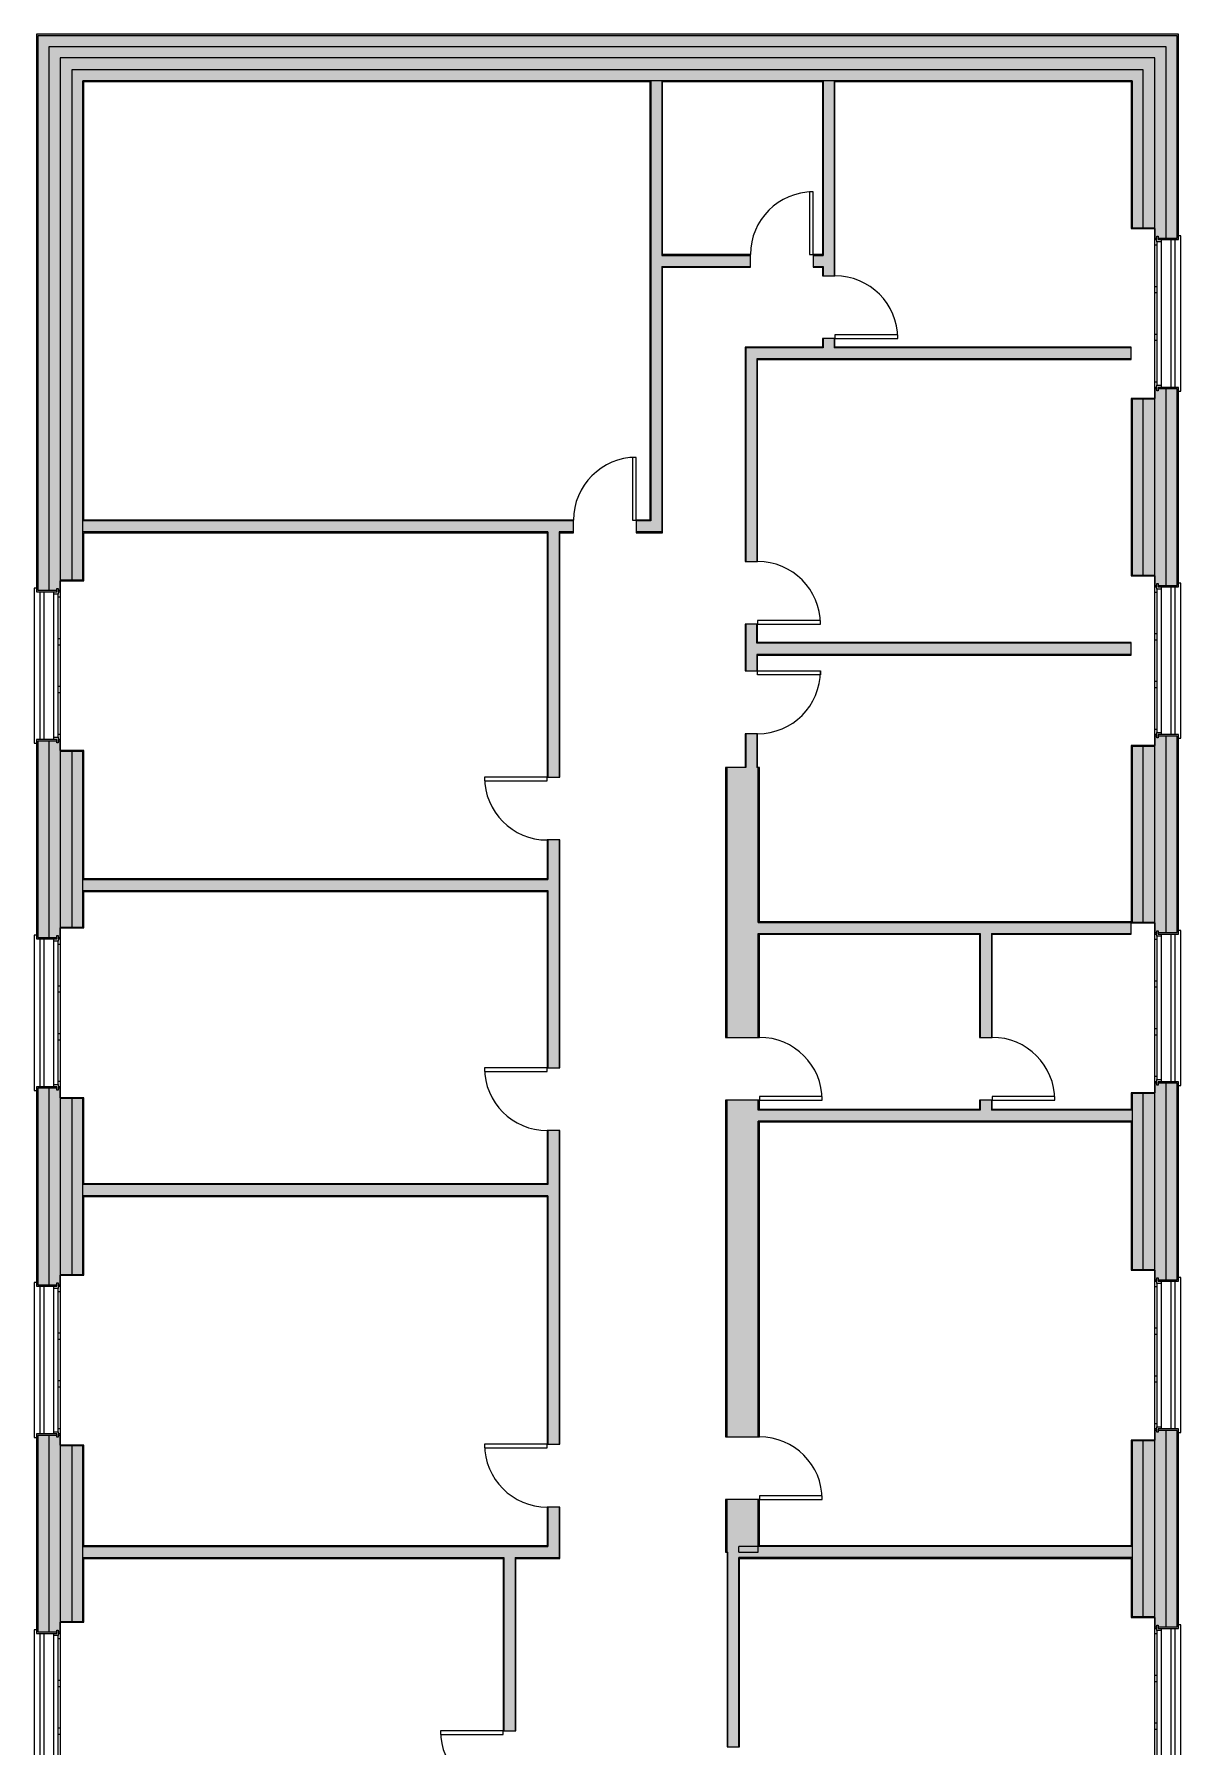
# Model space of a CAD drawing. Header units: millimetres. Extents: x -68567 to -21647, y -18936 to 26913.
# Drawn here: x -37514 to -21987, y 3731 to 26913 of the extents above; entities that cross this region are included whole.
import ezdxf

# ---------------------------------------------------------------- set-up
doc = ezdxf.new("R2010")
doc.units = ezdxf.units.MM
for name, color, linetype, lineweight in [('A-DOOR', 31, 'Continuous', 9), ('A-GLAZ', 151, 'Continuous', 9), ('A-GLAZ-SILL', 1, 'Continuous', 9), ('A-WALL', 113, 'Continuous', 9), ('A-WALL-PATT', 111, 'Continuous', 18), ('I-WALL', 2, 'Continuous', 9)]:
    doc.layers.add(name, color=color, linetype=linetype, lineweight=lineweight)

# ---------------------------------------------------------------- blocks, each defined once
blk = doc.blocks.new('M_Porta-Singola-Pannello - 85_230-742342-dtu_P3 - Piano Terzo')
at = {"layer": 'A-DOOR'}
for p, q in [((425, 935), (375, 935)), ((375, 935), (375, 85)), ((425, 85), (425, 935)), ((375, 85), (425, 85))]:
    blk.add_line(p, q, dxfattribs=at)
blk.add_arc((425, 85), 850, 90, 180, dxfattribs=at)
blk = doc.blocks.new('M_Porta-Singola-Pannello - 85_230-742368-dtu_P3 - Piano Terzo')
at = {"layer": 'A-DOOR'}
for p, q in [((375, -85), (425, -85)), ((375, -935), (375, -85)), ((425, -85), (425, -935)), ((425, -935), (375, -935))]:
    blk.add_line(p, q, dxfattribs=at)
blk.add_arc((425, -85), 850, 180, 270, dxfattribs=at)
blk = doc.blocks.new('dtu_ING_Window_Legno_3_1 ante - WD-SG_200x275cm-1366435-dtu_P3 - Piano Terzo')
at = {"layer": 'A-GLAZ'}
for p, q in [((-1045, -25), (-970, -25)), ((-1045, -45), (-1045, -25)), ((-1000, -45), (-1045, -45)), ((-1000, -85), (-1000, -45)), ((-970, -85), (-1000, -85)), ((-970, -25), (-970, -85)), ((970, -25), (-970, -25)), ((970, -85), (-970, -85)), ((-930, 0), (-363, 0)), ((-930, -25), (-930, 0)), ((-363, 0), (-363, -25)), ((-283, 0), (283, 0)), ((-283, -25), (-283, 0)), ((283, 0), (283, -25)), ((363, 0), (930, 0)), ((363, -25), (363, 0)), ((930, 0), (930, -25)), ((970, -25), (1045, -25)), ((970, -85), (970, -25)), ((1000, -85), (970, -85)), ((1045, -45), (1000, -45)), ((1000, -45), (1000, -85)), ((1045, -25), (1045, -45))]:
    blk.add_line(p, q, dxfattribs=at)
at = {"layer": 'A-GLAZ-SILL'}
for p, q in [((1150, 5), (-1150, 5)), ((1000, -215), (-1000, -215)), ((-1050, -320), (-1050, -350)), ((-1050, -350), (1050, -350)), ((-1000, -275), (1000, -275)), ((1050, -350), (1050, -320))]:
    blk.add_line(p, q, dxfattribs=at)
blk = doc.blocks.new('dtu_ING_Window_Legno_3_1 ante - WD-DG_200x275cm-V2-dtu_P3 - Piano Terzo')
at = {"layer": 'A-GLAZ'}
for p, q in [((-1045, -25), (-970, -25)), ((-1045, -45), (-1045, -25)), ((-1000, -45), (-1045, -45)), ((-1000, -85), (-1000, -45)), ((-970, -85), (-1000, -85)), ((-970, -25), (-970, -85)), ((970, -25), (-970, -25)), ((970, -85), (-970, -85)), ((-930, 0), (-363, 0)), ((-930, -25), (-930, 0)), ((-363, 0), (-363, -25)), ((-283, 0), (283, 0)), ((-283, -25), (-283, 0)), ((283, 0), (283, -25)), ((363, 0), (930, 0)), ((363, -25), (363, 0)), ((930, 0), (930, -25)), ((970, -25), (1045, -25)), ((970, -85), (970, -25)), ((1000, -85), (970, -85)), ((1045, -45), (1000, -45)), ((1000, -45), (1000, -85)), ((1045, -25), (1045, -45))]:
    blk.add_line(p, q, dxfattribs=at)
at = {"layer": 'A-GLAZ-SILL'}
for p, q in [((1150, 5), (-1150, 5)), ((1150, 0), (1150, 5)), ((1000, -215), (-1000, -215)), ((-1050, -320), (-1050, -350)), ((-1050, -350), (1050, -350)), ((-1000, -275), (1000, -275)), ((1050, -350), (1050, -320))]:
    blk.add_line(p, q, dxfattribs=at)
blk = doc.blocks.new('dtu_ING_Window_Legno_3_1 ante - WD-DG_200x275cm-1366436-dtu_P3 - Piano Terzo')
at = {"layer": 'A-GLAZ'}
for p, q in [((-1045, -25), (-970, -25)), ((-1045, -45), (-1045, -25)), ((-1000, -45), (-1045, -45)), ((-1000, -85), (-1000, -45)), ((-970, -85), (-1000, -85)), ((-970, -25), (-970, -85)), ((970, -25), (-970, -25)), ((970, -85), (-970, -85)), ((-930, 0), (-363, 0)), ((-930, -25), (-930, 0)), ((-363, 0), (-363, -25)), ((-283, 0), (283, 0)), ((-283, -25), (-283, 0)), ((283, 0), (283, -25)), ((363, 0), (930, 0)), ((363, -25), (363, 0)), ((930, 0), (930, -25)), ((970, -25), (1045, -25)), ((970, -85), (970, -25)), ((1000, -85), (970, -85)), ((1045, -45), (1000, -45)), ((1000, -45), (1000, -85)), ((1045, -25), (1045, -45))]:
    blk.add_line(p, q, dxfattribs=at)
at = {"layer": 'A-GLAZ-SILL'}
for p, q in [((1150, 5), (-1150, 5)), ((1000, -215), (-1000, -215)), ((-1050, -320), (-1050, -350)), ((-1050, -350), (1050, -350)), ((-1000, -275), (1000, -275)), ((1050, -350), (1050, -320))]:
    blk.add_line(p, q, dxfattribs=at)
blk = doc.blocks.new('M_Porta-Singola-Pannello - 85_230-1430224-dtu_P3 - Piano Terzo')
at = {"layer": 'A-DOOR'}
for p, q in [((425, 1080), (375, 1080)), ((375, 1080), (375, 230)), ((425, 230), (425, 1080)), ((375, 230), (425, 230))]:
    blk.add_line(p, q, dxfattribs=at)
blk.add_arc((425, 230), 850, 90, 180, dxfattribs=at)

msp = doc.modelspace()

# ---------------------------------------------------------------- hatches: boundary and pattern name
at = {"layer": 'A-WALL'}
h = msp.add_hatch(color=7, dxfattribs=at)
h.paths.add_polyline_path([(-37464, 566), (-37464, 3246), (-37209, 3246), (-37209, 3266), (-37484, 3266), (-37484, 566)])
h.paths.add_polyline_path([(-37164, 3246), (-37164, 3266), (-37189, 3263), (-37189, 3246)])
h.paths.add_polyline_path([(-37164, 5266), (-37164, 5286), (-37189, 5286), (-37189, 5266)])
h.paths.add_polyline_path([(-37484, 5266), (-37209, 5266), (-37209, 5286), (-37464, 5286), (-37464, 7946), (-37209, 7946), (-37209, 7966), (-37484, 7966), (-37484, 5324)])
h.paths.add_polyline_path([(-37189, 7946), (-37164, 7946), (-37164, 7966), (-37189, 7963)])
h.paths.add_polyline_path([(-37164, 9966), (-37164, 9986), (-37189, 9986), (-37189, 9966)])
h.paths.add_polyline_path([(-37484, 9966), (-37209, 9966), (-37209, 9986), (-37464, 9986), (-37464, 12646), (-37209, 12646), (-37209, 12666), (-37484, 12666), (-37484, 10031)])
h.paths.add_polyline_path([(-37189, 12646), (-37164, 12646), (-37164, 12666), (-37189, 12663)])
h.paths.add_polyline_path([(-37209, 14666), (-37209, 14686), (-37464, 14686), (-37464, 17346), (-37209, 17346), (-37209, 17366), (-37484, 17366), (-37484, 14666), (-37249, 14666)])
h.paths.add_polyline_path([(-37164, 14666), (-37164, 14686), (-37189, 14686), (-37189, 14666)])
h.paths.add_polyline_path([(-37164, 17346), (-37164, 17366), (-37189, 17363), (-37189, 17346)])
h.paths.add_polyline_path([(-37164, 19366), (-37164, 19386), (-37189, 19386), (-37189, 19366)])
h.paths.add_polyline_path([(-37209, 19366), (-37209, 19386), (-37464, 19386), (-37464, 26913), (-37484, 26913), (-37484, 19366), (-37249, 19366)])
for points in [[(-22037, 26893), (-22017, 26893), (-22017, 26913), (-37464, 26913), (-37464, 26893), (-23139, 26893)], [(-22187, 26743), (-22037, 26743), (-22037, 26893), (-37314, 26893), (-37314, 26743), (-23139, 26743)], [(-22497, 26433), (-22337, 26433), (-22337, 26593), (-37004, 26593), (-37004, 26433), (-23139, 26433)]]:
    msp.add_hatch(color=250, dxfattribs=at).paths.add_polyline_path(points)
h = msp.add_hatch(color=250, dxfattribs=at)
h.paths.add_polyline_path([(-37464, -3154), (-37314, -3154), (-37314, -3134), (-37464, -3134)])
h.paths.add_polyline_path([(-37464, 566), (-37314, 566), (-37314, 3246), (-37464, 3246), (-37464, 1341)])
h.paths.add_polyline_path([(-37322, 5286), (-37314, 5286), (-37314, 7946), (-37464, 7946), (-37464, 5286)])
h.paths.add_polyline_path([(-37322, 9986), (-37314, 9986), (-37314, 12646), (-37464, 12646), (-37464, 9986)])
h.paths.add_polyline_path([(-37314, 14686), (-37314, 17346), (-37464, 17346), (-37464, 14686), (-37322, 14686)])
h.paths.add_polyline_path([(-37314, 19386), (-37314, 26893), (-37464, 26893), (-37464, 19386), (-37322, 19386)])
h = msp.add_hatch(color=7, dxfattribs=at)
h.paths.add_polyline_path([(-22037, -3834), (-22017, -3834), (-22017, -3589), (-22037, -3589)])
h.paths.add_polyline_path([(-22037, -2999), (-22017, -2999), (-22020, -1367), (-22292, -1367), (-22292, -1387), (-22037, -1387), (-22037, -1556)])
h.paths.add_polyline_path([(-22337, -1387), (-22312, -1387), (-22312, -1367), (-22337, -1367)])
h.paths.add_polyline_path([(-22312, 633), (-22312, 653), (-22337, 653), (-22337, 633)])
h.paths.add_polyline_path([(-22292, 633), (-22017, 633), (-22020, 3333), (-22292, 3333), (-22292, 3313), (-22037, 3313), (-22037, 653), (-22292, 653), (-22292, 639)])
h.paths.add_polyline_path([(-22337, 3313), (-22312, 3313), (-22312, 3333), (-22337, 3333)])
h.paths.add_polyline_path([(-22312, 5333), (-22312, 5353), (-22337, 5353), (-22337, 5333)])
h.paths.add_polyline_path([(-22292, 5333), (-22017, 5333), (-22020, 8033), (-22292, 8033), (-22292, 8013), (-22037, 8013), (-22037, 5353), (-22292, 5353), (-22292, 5339)])
h.paths.add_polyline_path([(-22312, 8013), (-22312, 8033), (-22337, 8033), (-22337, 8013)])
h.paths.add_polyline_path([(-22312, 10033), (-22312, 10053), (-22337, 10053), (-22337, 10033)])
h.paths.add_polyline_path([(-22292, 10033), (-22017, 10033), (-22020, 12733), (-22292, 12733), (-22292, 12713), (-22037, 12713), (-22037, 10053), (-22292, 10053), (-22292, 10039)])
h.paths.add_polyline_path([(-22337, 12713), (-22312, 12713), (-22312, 12733), (-22337, 12733)])
h.paths.add_polyline_path([(-22312, 14733), (-22312, 14753), (-22337, 14753), (-22337, 14733)])
h.paths.add_polyline_path([(-22292, 14733), (-22017, 14733), (-22020, 17433), (-22292, 17433), (-22292, 17413), (-22037, 17413), (-22037, 14753), (-22292, 14753), (-22292, 14738)])
h.paths.add_polyline_path([(-22337, 17413), (-22312, 17413), (-22312, 17433), (-22337, 17433)])
h.paths.add_polyline_path([(-22312, 19433), (-22312, 19453), (-22337, 19453), (-22337, 19433)])
h.paths.add_polyline_path([(-22292, 19433), (-22017, 19433), (-22020, 22133), (-22292, 22133), (-22292, 22113), (-22037, 22113), (-22037, 19453), (-22292, 19453), (-22292, 19439)])
h.paths.add_polyline_path([(-22337, 22113), (-22312, 22113), (-22312, 22133), (-22337, 22133)])
h.paths.add_polyline_path([(-22312, 24133), (-22312, 24153), (-22337, 24152), (-22337, 24133)])
h.paths.add_polyline_path([(-22292, 24133), (-22017, 24133), (-22017, 26893), (-22037, 26893), (-22037, 24153), (-22292, 24152), (-22292, 24139)])
h = msp.add_hatch(color=250, dxfattribs=at)
h.paths.add_polyline_path([(-22187, -3834), (-22037, -3834), (-22037, -1387), (-22187, -1387), (-22187, -3005)])
h.paths.add_polyline_path([(-22187, 653), (-22037, 653), (-22037, 3313), (-22187, 3313), (-22187, 797)])
h.paths.add_polyline_path([(-22037, 5353), (-22037, 8013), (-22187, 8013), (-22187, 5353)])
h.paths.add_polyline_path([(-22037, 10053), (-22037, 12713), (-22187, 12713), (-22187, 10053)])
h.paths.add_polyline_path([(-22037, 14753), (-22037, 17413), (-22187, 17413), (-22187, 14753)])
h.paths.add_polyline_path([(-22037, 19453), (-22037, 22113), (-22187, 22113), (-22187, 19453)])
h.paths.add_polyline_path([(-22037, 24153), (-22037, 26743), (-22187, 26743), (-22187, 24153)])
h = msp.add_hatch(color=250, dxfattribs=at)
h.paths.add_polyline_path([(-37004, -3454), (-37004, -3134), (-37164, -3134), (-37164, -3454)])
h.paths.add_polyline_path([(-37164, 566), (-37004, 566), (-37004, 3106), (-37164, 3106), (-37164, 1341)])
h.paths.add_polyline_path([(-37004, 5426), (-37004, 7806), (-37164, 7806), (-37164, 5426)])
h.paths.add_polyline_path([(-37004, 10126), (-37004, 12506), (-37164, 12506), (-37164, 10126)])
h.paths.add_polyline_path([(-37164, 14826), (-37004, 14826), (-37004, 17206), (-37164, 17206), (-37164, 15100)])
h.paths.add_polyline_path([(-37004, 19526), (-37004, 26593), (-37164, 26593), (-37164, 19526)])
h = msp.add_hatch(color=250, dxfattribs=at)
h.paths.add_polyline_path([(-22337, -3834), (-22337, -1527), (-22497, -1527), (-22497, -3834), (-22393, -3834)])
h.paths.add_polyline_path([(-22497, 793), (-22337, 793), (-22337, 3173), (-22497, 3173), (-22497, 1341)])
h.paths.add_polyline_path([(-22337, 5493), (-22337, 7873), (-22497, 7873), (-22497, 5493), (-22393, 5493)])
h.paths.add_polyline_path([(-22337, 10193), (-22337, 12573), (-22497, 12573), (-22497, 10193), (-22393, 10193)])
h.paths.add_polyline_path([(-22393, 14893), (-22337, 14893), (-22337, 17273), (-22497, 17272), (-22497, 14893)])
h.paths.add_polyline_path([(-22497, 19593), (-22337, 19593), (-22337, 21973), (-22497, 21973), (-22497, 20169)])
h.paths.add_polyline_path([(-22497, 24293), (-22337, 24293), (-22337, 26433), (-22497, 26433), (-22497, 24514)])
h = msp.add_hatch(color=250, dxfattribs=at)
h.paths.add_polyline_path([(-36844, -3394), (-36844, -3134), (-36854, -3134), (-36854, -3394)])
h.paths.add_polyline_path([(-36854, 566), (-36844, 566), (-36844, 2711), (-36854, 2711), (-36854, 1341)])
h.paths.add_polyline_path([(-36844, 2871), (-36844, 3116), (-37164, 3116), (-37164, 3106), (-36854, 3106), (-36854, 2871)])
h.paths.add_polyline_path([(-36844, 5416), (-36844, 6281), (-36854, 6281), (-36854, 5426), (-37164, 5426), (-37164, 5416)])
h.paths.add_polyline_path([(-36854, 6441), (-36844, 6441), (-36844, 7816), (-37164, 7816), (-37164, 7806), (-36854, 7806), (-36854, 7134)])
h.paths.add_polyline_path([(-37164, 10116), (-36844, 10116), (-36844, 11191), (-36854, 11191), (-36854, 10126), (-37164, 10126)])
h.paths.add_polyline_path([(-36854, 11351), (-36844, 11351), (-36844, 12516), (-37164, 12516), (-37164, 12506), (-36854, 12506), (-36854, 11479)])
h.paths.add_polyline_path([(-37164, 14816), (-36844, 14816), (-36844, 15311), (-36854, 15311), (-36854, 14826), (-37164, 14826)])
h.paths.add_polyline_path([(-36854, 15471), (-36844, 15471), (-36844, 17216), (-37164, 17216), (-37164, 17206), (-36854, 17206), (-36854, 15824)])
h.paths.add_polyline_path([(-36844, 19516), (-36844, 20176), (-36854, 20176), (-36854, 19526), (-37164, 19526), (-37164, 19516)])
h.paths.add_polyline_path([(-36844, 20336), (-36844, 26283), (-36854, 26283), (-36854, 20336)])
h = msp.add_hatch(color=7, dxfattribs=at)
h.paths.add_polyline_path([(-22657, 26273), (-22647, 26273), (-22647, 26283), (-26680, 26283), (-26680, 26273), (-23139, 26273)])
h.paths.add_polyline_path([(-26840, 26273), (-26840, 26283), (-29015, 26283), (-29015, 26273), (-27618, 26273)])
h.paths.add_polyline_path([(-29175, 26273), (-29175, 26283), (-36844, 26283), (-36844, 26273), (-30604, 26273)])
h = msp.add_hatch(color=250, dxfattribs=at)
h.paths.add_polyline_path([(-22647, -3394), (-22647, -1527), (-22337, -1527), (-22337, -1517), (-22657, -1517), (-22657, -3394)])
h.paths.add_polyline_path([(-22393, 783), (-22337, 783), (-22337, 793), (-22647, 793), (-22647, 2086), (-22657, 2086), (-22657, 783)])
h.paths.add_polyline_path([(-22657, 2246), (-22647, 2246), (-22647, 3173), (-22337, 3173), (-22337, 3183), (-22657, 3183), (-22657, 2256)])
h.paths.add_polyline_path([(-22337, 5483), (-22337, 5493), (-22647, 5493), (-22647, 6291), (-22657, 6291), (-22657, 5483), (-22393, 5483)])
h.paths.add_polyline_path([(-22657, 6451), (-22647, 6451), (-22647, 7873), (-22337, 7873), (-22337, 7883), (-22657, 7883), (-22657, 7134)])
h.paths.add_polyline_path([(-22393, 10183), (-22337, 10183), (-22337, 10193), (-22647, 10193), (-22647, 12199), (-22657, 12199), (-22657, 10183)])
h.paths.add_polyline_path([(-22647, 12359), (-22647, 12573), (-22337, 12573), (-22337, 12583), (-22657, 12583), (-22657, 12359)])
h.paths.add_polyline_path([(-22647, 14889), (-22337, 14889), (-22337, 14893), (-22647, 14893)])
h.paths.add_polyline_path([(-22657, 14889), (-22647, 14893), (-22647, 17273), (-22337, 17273), (-22337, 17283), (-22657, 17283), (-22657, 14899)])
h.paths.add_polyline_path([(-22393, 19583), (-22337, 19583), (-22337, 19593), (-22647, 19593), (-22647, 21973), (-22337, 21973), (-22337, 21983), (-22657, 21983), (-22657, 19583)])
h.paths.add_polyline_path([(-22657, 24283), (-22337, 24283), (-22337, 24293), (-22647, 24293), (-22647, 26273), (-22657, 26273), (-22657, 24514)])
at = {"layer": 'A-WALL-PATT'}
h = msp.add_hatch(color=250, dxfattribs=at)
h.paths.add_polyline_path([(-37314, -3304), (-37164, -3304), (-37164, -3134), (-37314, -3134), (-37314, -3154)])
h.paths.add_polyline_path([(-37164, 566), (-37164, 3246), (-37189, 3246), (-37189, 3221), (-37209, 3221), (-37209, 3246), (-37314, 3246), (-37314, 566)])
h.paths.add_polyline_path([(-37164, 5286), (-37164, 7946), (-37189, 7946), (-37189, 7921), (-37209, 7921), (-37209, 7946), (-37314, 7946), (-37314, 5286), (-37209, 5286), (-37209, 5311), (-37189, 5311), (-37189, 5286)])
h.paths.add_polyline_path([(-37314, 9986), (-37209, 9986), (-37209, 10011), (-37189, 10011), (-37189, 9986), (-37164, 9986), (-37164, 12646), (-37189, 12646), (-37189, 12621), (-37209, 12621), (-37209, 12646), (-37314, 12646), (-37314, 10031)])
h.paths.add_polyline_path([(-37164, 14686), (-37164, 17346), (-37189, 17346), (-37189, 17321), (-37209, 17321), (-37209, 17346), (-37314, 17346), (-37314, 14686), (-37209, 14686), (-37209, 14711), (-37189, 14711), (-37189, 14686)])
h.paths.add_polyline_path([(-37164, 19386), (-37164, 26743), (-37314, 26743), (-37314, 19386), (-37209, 19386), (-37209, 19411), (-37189, 19411), (-37189, 19386)])
for points in [[(-22337, 26593), (-22187, 26593), (-22187, 26743), (-37164, 26743), (-37164, 26593), (-23139, 26593)], [(-22497, 26283), (-22497, 26433), (-36854, 26433), (-36854, 26283), (-22647, 26283)], [(-29165, 20326), (-29015, 20326), (-29015, 26283), (-29165, 26283), (-29165, 20336)], [(-22657, 22519), (-22657, 22669), (-27727, 22669), (-27727, 22519), (-23139, 22519)], [(-22657, 18519), (-22657, 18669), (-27727, 18669), (-27727, 18519), (-23139, 18519)], [(-30604, 15321), (-30557, 15321), (-30557, 15471), (-36854, 15471), (-36854, 15321), (-33590, 15321)], [(-22657, 14739), (-22657, 14883), (-22647, 14883), (-22647, 14889), (-27712, 14889), (-27712, 14739), (-23139, 14739)], [(-22657, 12199), (-22647, 12199), (-22647, 12349), (-27712, 12349), (-27712, 12199), (-23139, 12199)], [(-30557, 11191), (-30557, 11341), (-36854, 11341), (-36854, 11191), (-30567, 11191)], [(-31003, 6291), (-30557, 6291), (-30557, 6441), (-36854, 6441), (-36854, 6291), (-31153, 6291)], [(-23139, 6291), (-22647, 6291), (-22647, 6441), (-27972, 6441), (-27972, 6291), (-24632, 6291)]]:
    msp.add_hatch(color=250, dxfattribs=at).paths.add_polyline_path(points)
h = msp.add_hatch(color=250, dxfattribs=at)
h.paths.add_polyline_path([(-36854, -3614), (-36854, -3134), (-37004, -3134), (-37004, -3614)])
h.paths.add_polyline_path([(-37004, 566), (-36854, 566), (-36854, 3106), (-37004, 3106), (-37004, 1341)])
h.paths.add_polyline_path([(-36854, 5426), (-36854, 7806), (-37004, 7806), (-37004, 5426)])
h.paths.add_polyline_path([(-36854, 10126), (-36854, 12506), (-37004, 12506), (-37004, 10126)])
h.paths.add_polyline_path([(-36854, 14826), (-36854, 17206), (-37004, 17206), (-37004, 14826)])
h.paths.add_polyline_path([(-36854, 19526), (-36854, 26433), (-37004, 26433), (-37004, 19526)])
h = msp.add_hatch(color=250, dxfattribs=at)
h.paths.add_polyline_path([(-22337, -3834), (-22187, -3834), (-22187, -1387), (-22292, -1387), (-22292, -1412), (-22312, -1412), (-22312, -1387), (-22337, -1387), (-22337, -3005)])
h.paths.add_polyline_path([(-22206, 653), (-22187, 653), (-22187, 3313), (-22292, 3313), (-22292, 3288), (-22312, 3288), (-22312, 3313), (-22337, 3313), (-22337, 653), (-22312, 653), (-22312, 678), (-22292, 678), (-22292, 653)])
h.paths.add_polyline_path([(-22206, 5353), (-22187, 5353), (-22187, 8013), (-22292, 8013), (-22292, 7988), (-22312, 7988), (-22312, 8013), (-22337, 8013), (-22337, 5353), (-22312, 5353), (-22312, 5378), (-22292, 5378), (-22292, 5353)])
h.paths.add_polyline_path([(-22187, 10053), (-22187, 12713), (-22292, 12713), (-22292, 12688), (-22312, 12688), (-22312, 12713), (-22337, 12713), (-22337, 10053), (-22312, 10053), (-22312, 10078), (-22292, 10078), (-22292, 10053), (-22206, 10053)])
h.paths.add_polyline_path([(-22337, 14753), (-22312, 14753), (-22312, 14778), (-22292, 14778), (-22292, 14753), (-22187, 14753), (-22187, 17413), (-22292, 17413), (-22292, 17388), (-22312, 17388), (-22312, 17413), (-22337, 17413), (-22337, 14778)])
h.paths.add_polyline_path([(-22292, 19453), (-22187, 19453), (-22187, 22113), (-22292, 22113), (-22292, 22088), (-22312, 22088), (-22312, 22113), (-22337, 22113), (-22337, 19453), (-22312, 19453), (-22312, 19478), (-22292, 19478)])
h.paths.add_polyline_path([(-22292, 24153), (-22187, 24153), (-22187, 26593), (-22337, 26593), (-22337, 24153), (-22312, 24153), (-22312, 24178), (-22292, 24178)])
h = msp.add_hatch(color=250, dxfattribs=at)
h.paths.add_polyline_path([(-26830, 22669), (-26680, 22669), (-26680, 22794), (-26830, 22794), (-26830, 22679)])
h.paths.add_polyline_path([(-26680, 23644), (-26680, 26283), (-26830, 26283), (-26830, 23644)])
h = msp.add_hatch(color=250, dxfattribs=at)
h.paths.add_polyline_path([(-22647, -3834), (-22497, -3834), (-22497, -1527), (-22647, -1527), (-22647, -3414)])
h.paths.add_polyline_path([(-22647, 793), (-22497, 793), (-22497, 3173), (-22647, 3173), (-22647, 1341)])
h.paths.add_polyline_path([(-22647, 5493), (-22497, 5493), (-22497, 7873), (-22647, 7873), (-22647, 5686)])
h.paths.add_polyline_path([(-22647, 10193), (-22497, 10193), (-22497, 12573), (-22647, 12573), (-22647, 11479)])
h.paths.add_polyline_path([(-22497, 14893), (-22497, 17273), (-22647, 17272), (-22647, 14893)])
h.paths.add_polyline_path([(-22647, 19593), (-22497, 19593), (-22497, 21973), (-22647, 21973), (-22647, 20169)])
h.paths.add_polyline_path([(-22497, 24293), (-22497, 26283), (-22647, 26283), (-22647, 24293)])
h = msp.add_hatch(color=250, dxfattribs=at)
h.paths.add_polyline_path([(-26830, 23770), (-26830, 23920), (-26965, 23920), (-26965, 23770), (-26840, 23770)])
h.paths.add_polyline_path([(-27815, 23770), (-27815, 23920), (-29015, 23920), (-29015, 23770), (-29005, 23770)])
h = msp.add_hatch(color=250, dxfattribs=at)
h.paths.add_polyline_path([(-27727, 16989), (-27727, 17444), (-27877, 17444), (-27877, 16989)])
h.paths.add_polyline_path([(-27877, 18294), (-27727, 18294), (-27727, 18926), (-27877, 18926), (-27877, 18721)])
h.paths.add_polyline_path([(-27877, 19776), (-27727, 19776), (-27727, 22669), (-27877, 22669), (-27877, 21617)])
h = msp.add_hatch(color=250, dxfattribs=at)
h.paths.add_polyline_path([(-29015, 20176), (-29015, 20326), (-29361, 20326), (-29361, 20176), (-29111, 20176)])
h.paths.add_polyline_path([(-30604, 20176), (-30211, 20176), (-30211, 20326), (-36854, 20326), (-36854, 20176), (-33590, 20176)])
h = msp.add_hatch(color=250, dxfattribs=at)
h.paths.add_polyline_path([(-30557, 6291), (-30407, 6291), (-30407, 6976), (-30557, 6976), (-30557, 6441)])
h.paths.add_polyline_path([(-30557, 7826), (-30407, 7826), (-30407, 12073), (-30557, 12073), (-30557, 10031)])
h.paths.add_polyline_path([(-30557, 12923), (-30407, 12923), (-30407, 16006), (-30557, 16006), (-30557, 12927)])
h.paths.add_polyline_path([(-30407, 16856), (-30407, 20176), (-30557, 20176), (-30557, 16856)])
h = msp.add_hatch(color=250, dxfattribs=at)
h.paths.add_polyline_path([(-27972, 6366), (-27712, 6366), (-27712, 7076), (-28132, 7076), (-28132, 6366), (-28122, 6366)])
h.paths.add_polyline_path([(-28132, 7926), (-27712, 7926), (-27712, 12484), (-28132, 12484), (-28132, 10031)])
h.paths.add_polyline_path([(-28132, 13334), (-27712, 13334), (-27712, 16989), (-28132, 16989), (-28132, 15824)])
h = msp.add_hatch(color=250, dxfattribs=at)
h.paths.add_polyline_path([(-24552, 12349), (-24552, 12484), (-24702, 12484), (-24702, 12349), (-24632, 12349)])
h.paths.add_polyline_path([(-24702, 13334), (-24552, 13334), (-24552, 14739), (-24702, 14739), (-24702, 14729)])
h = msp.add_hatch(color=250, dxfattribs=at)
h.paths.add_polyline_path([(-31003, -3414), (-31003, -1874), (-31153, -1874), (-31153, -3414)])
h.paths.add_polyline_path([(-31153, -1024), (-31003, -1024), (-31003, 1241), (-31153, 1241), (-31153, -689)])
h.paths.add_polyline_path([(-31153, 2561), (-31003, 2561), (-31003, 3096), (-31153, 3096), (-31153, 2711)])
h.paths.add_polyline_path([(-31153, 3946), (-31003, 3946), (-31003, 6291), (-31153, 6291), (-31153, 4237)])
h = msp.add_hatch(color=250, dxfattribs=at)
h.paths.add_polyline_path([(-28122, 2096), (-27972, 2096), (-27972, 2881), (-28122, 2881)])
h.paths.add_polyline_path([(-27972, 3731), (-27972, 6366), (-28122, 6366), (-28122, 3731)])
at = {"layer": 'I-WALL'}
for color, points in [(250, [(-29165, 20336), (-29165, 26283), (-29175, 26283), (-29175, 20336)]), (7, [(-22657, 22509), (-22657, 22519), (-27717, 22519), (-27717, 22509), (-23139, 22509)]), (250, [(-22657, 18669), (-22657, 18679), (-27727, 18679), (-27727, 18669), (-23139, 18669)]), (7, [(-22657, 18509), (-22657, 18519), (-27717, 18519), (-27717, 18509), (-23139, 18509)]), (250, [(-30567, 15311), (-30567, 15321), (-36854, 15321), (-36854, 15311), (-30604, 15311)]), (7, [(-30567, 15471), (-30567, 15481), (-36844, 15481), (-36844, 15471), (-30604, 15471)]), (7, [(-22657, 14889), (-22657, 14899), (-27692, 14899), (-27692, 14889), (-23139, 14889)]), (7, [(-22657, 12189), (-22657, 12199), (-27692, 12199), (-27692, 12189), (-23139, 12189)]), (250, [(-30567, 11341), (-30567, 11351), (-36854, 11351), (-36854, 11341), (-30604, 11341)]), (7, [(-30567, 11181), (-30567, 11191), (-36844, 11191), (-36844, 11181), (-30604, 11181)]), (7, [(-30567, 6441), (-30567, 6451), (-36844, 6451), (-36844, 6441), (-30604, 6441)]), (7, [(-22657, 6281), (-22657, 6291), (-27962, 6291), (-27962, 6281), (-23139, 6281)]), (250, [(-22647, 6441), (-22647, 6451), (-27692, 6451), (-27692, 6441), (-22657, 6441)])]:
    msp.add_hatch(color=color, dxfattribs=at).paths.add_polyline_path(points)
h = msp.add_hatch(color=7, dxfattribs=at)
h.paths.add_polyline_path([(-29005, 20176), (-29005, 23760), (-29015, 23760), (-29015, 20176)])
h.paths.add_polyline_path([(-29015, 23920), (-29005, 23920), (-29005, 26273), (-29015, 26273), (-29015, 24514)])
h = msp.add_hatch(color=250, dxfattribs=at)
h.paths.add_polyline_path([(-26830, 22679), (-26830, 22794), (-26840, 22794), (-26840, 22679)])
h.paths.add_polyline_path([(-26840, 23644), (-26830, 23644), (-26830, 23770), (-26840, 23770), (-26840, 23760)])
h.paths.add_polyline_path([(-26830, 23920), (-26830, 26283), (-26840, 26283), (-26840, 23920)])
h = msp.add_hatch(color=7, dxfattribs=at)
h.paths.add_polyline_path([(-26680, 22679), (-26670, 22679), (-26670, 22794), (-26680, 22794)])
h.paths.add_polyline_path([(-26670, 23644), (-26670, 26273), (-26680, 26273), (-26680, 23644)])
h = msp.add_hatch(color=7, dxfattribs=at)
h.paths.add_polyline_path([(-26840, 23920), (-26840, 23930), (-26965, 23930), (-26965, 23920)])
h.paths.add_polyline_path([(-27815, 23920), (-27815, 23930), (-29005, 23930), (-29005, 23920)])
h = msp.add_hatch(color=250, dxfattribs=at)
h.paths.add_polyline_path([(-26840, 23760), (-26840, 23770), (-26965, 23770), (-26965, 23760)])
h.paths.add_polyline_path([(-27815, 23760), (-27815, 23770), (-29015, 23770), (-29015, 23760), (-29005, 23760)])
h = msp.add_hatch(color=250, dxfattribs=at)
h.paths.add_polyline_path([(-27877, 16989), (-27877, 17444), (-27887, 17444), (-27887, 16989)])
h.paths.add_polyline_path([(-27877, 18294), (-27877, 18926), (-27887, 18926), (-27887, 18294)])
h.paths.add_polyline_path([(-27887, 19776), (-27877, 19776), (-27877, 22679), (-27887, 22679), (-27887, 21617)])
h = msp.add_hatch(color=250, dxfattribs=at)
h.paths.add_polyline_path([(-22657, 22669), (-22657, 22679), (-26680, 22679), (-26680, 22669), (-23139, 22669)])
h.paths.add_polyline_path([(-26830, 22669), (-26830, 22679), (-27877, 22679), (-27877, 22669), (-27618, 22669)])
h = msp.add_hatch(color=7, dxfattribs=at)
h.paths.add_polyline_path([(-27717, 16989), (-27717, 17444), (-27727, 17444), (-27727, 16989)])
h.paths.add_polyline_path([(-27727, 18294), (-27717, 18294), (-27717, 18519), (-27727, 18519)])
h.paths.add_polyline_path([(-27727, 18679), (-27717, 18679), (-27717, 18926), (-27727, 18926), (-27727, 18721)])
h.paths.add_polyline_path([(-27727, 19776), (-27717, 19776), (-27717, 22519), (-27727, 22519), (-27727, 21617)])
h = msp.add_hatch(color=250, dxfattribs=at)
h.paths.add_polyline_path([(-29361, 20326), (-29165, 20326), (-29165, 20336), (-29361, 20336)])
h.paths.add_polyline_path([(-30211, 20326), (-30211, 20336), (-36854, 20336), (-36854, 20326), (-30604, 20326)])
h = msp.add_hatch(color=7, dxfattribs=at)
h.paths.add_polyline_path([(-29005, 20166), (-29005, 20176), (-29361, 20176), (-29361, 20166), (-29111, 20166)])
h.paths.add_polyline_path([(-30211, 20166), (-30211, 20176), (-30407, 20176), (-30407, 20166), (-30397, 20166)])
h.paths.add_polyline_path([(-30604, 20166), (-30567, 20166), (-30567, 20176), (-36844, 20176), (-36844, 20166), (-33590, 20166)])
h = msp.add_hatch(color=250, dxfattribs=at)
h.paths.add_polyline_path([(-30557, 6441), (-30557, 6976), (-30567, 6976), (-30567, 6441)])
h.paths.add_polyline_path([(-30557, 7826), (-30557, 11191), (-30567, 11191), (-30567, 7826)])
h.paths.add_polyline_path([(-30567, 11341), (-30557, 11341), (-30557, 12073), (-30567, 12073), (-30567, 11351)])
h.paths.add_polyline_path([(-30567, 12923), (-30557, 12923), (-30557, 15321), (-30567, 15321), (-30567, 12927)])
h.paths.add_polyline_path([(-30557, 15471), (-30557, 16006), (-30567, 16006), (-30567, 15471)])
h.paths.add_polyline_path([(-30567, 16856), (-30557, 16856), (-30557, 20176), (-30567, 20176), (-30567, 18721)])
h = msp.add_hatch(color=7, dxfattribs=at)
h.paths.add_polyline_path([(-30397, 6281), (-30397, 6976), (-30407, 6976), (-30407, 6281)])
h.paths.add_polyline_path([(-30407, 7826), (-30397, 7826), (-30397, 12073), (-30407, 12073), (-30407, 10031)])
h.paths.add_polyline_path([(-30407, 12923), (-30397, 12923), (-30397, 16006), (-30407, 16006), (-30407, 12927)])
h.paths.add_polyline_path([(-30407, 16856), (-30397, 16856), (-30397, 20166), (-30407, 20166), (-30407, 18721)])
h = msp.add_hatch(color=7, dxfattribs=at)
h.paths.add_polyline_path([(-28132, 6366), (-28132, 7076), (-28152, 7076), (-28152, 6366)])
h.paths.add_polyline_path([(-28152, 7926), (-28132, 7926), (-28132, 12484), (-28152, 12484), (-28152, 10031)])
h.paths.add_polyline_path([(-28132, 13334), (-28132, 16989), (-28152, 16989), (-28152, 13334)])
h = msp.add_hatch(color=250, dxfattribs=at)
h.paths.add_polyline_path([(-27692, 6441), (-27692, 7076), (-27712, 7076), (-27712, 6441)])
h.paths.add_polyline_path([(-27692, 7926), (-27692, 12199), (-27712, 12199), (-27712, 7926)])
h.paths.add_polyline_path([(-27692, 12349), (-27692, 12484), (-27712, 12484), (-27712, 12349)])
h.paths.add_polyline_path([(-27712, 13334), (-27692, 13334), (-27692, 14739), (-27712, 14739)])
h.paths.add_polyline_path([(-27692, 14889), (-27692, 16989), (-27712, 16989), (-27712, 14889)])
h = msp.add_hatch(color=250, dxfattribs=at)
h.paths.add_polyline_path([(-22657, 14729), (-22657, 14739), (-24552, 14739), (-24552, 14729), (-23139, 14729)])
h.paths.add_polyline_path([(-24712, 14729), (-24702, 14729), (-24702, 14739), (-27692, 14739), (-27692, 14729), (-27618, 14729)])
h = msp.add_hatch(color=250, dxfattribs=at)
h.paths.add_polyline_path([(-24702, 12359), (-24702, 12484), (-24712, 12484), (-24712, 12359)])
h.paths.add_polyline_path([(-24702, 13334), (-24702, 14729), (-24712, 14729), (-24712, 13334)])
h = msp.add_hatch(color=7, dxfattribs=at)
h.paths.add_polyline_path([(-24542, 12359), (-24542, 12484), (-24552, 12484), (-24552, 12359)])
h.paths.add_polyline_path([(-24552, 13334), (-24542, 13334), (-24542, 14729), (-24552, 14729)])
h = msp.add_hatch(color=250, dxfattribs=at)
h.paths.add_polyline_path([(-23139, 12349), (-22647, 12349), (-22647, 12359), (-24552, 12359), (-24552, 12349)])
h.paths.add_polyline_path([(-24702, 12349), (-24702, 12359), (-27692, 12359), (-27692, 12349), (-27618, 12349)])
h = msp.add_hatch(color=250, dxfattribs=at)
h.paths.add_polyline_path([(-31003, 6281), (-30407, 6281), (-30407, 6291), (-31003, 6291)])
h.paths.add_polyline_path([(-31163, 6281), (-31153, 6281), (-31153, 6291), (-36854, 6291), (-36854, 6281), (-33590, 6281)])
h = msp.add_hatch(color=250, dxfattribs=at)
h.paths.add_polyline_path([(-31153, -3394), (-31153, -1874), (-31163, -1874), (-31163, -3394)])
h.paths.add_polyline_path([(-31163, -1024), (-31153, -1024), (-31153, -689), (-31163, -689), (-31163, -699)])
h.paths.add_polyline_path([(-31163, -539), (-31153, -539), (-31153, 1241), (-31163, 1241), (-31163, -529)])
h.paths.add_polyline_path([(-31163, 2561), (-31153, 2561), (-31153, 2711), (-31163, 2711), (-31163, 2701)])
h.paths.add_polyline_path([(-31153, 2861), (-31153, 3096), (-31163, 3096), (-31163, 2861)])
h.paths.add_polyline_path([(-31163, 3946), (-31153, 3946), (-31153, 6281), (-31163, 6281), (-31163, 4237)])
h = msp.add_hatch(color=7, dxfattribs=at)
h.paths.add_polyline_path([(-31003, -3394), (-30993, -3394), (-30993, -1874), (-31003, -1874)])
h.paths.add_polyline_path([(-30993, -1024), (-30993, 1241), (-31003, 1241), (-31003, -1024)])
h.paths.add_polyline_path([(-31003, 2561), (-30993, 2561), (-30993, 3096), (-31003, 3096)])
h.paths.add_polyline_path([(-30993, 3946), (-30993, 6281), (-31003, 6281), (-31003, 3946)])
h = msp.add_hatch(color=7, dxfattribs=at)
h.paths.add_polyline_path([(-28132, 2086), (-28122, 2086), (-28122, 2881), (-28132, 2881)])
h.paths.add_polyline_path([(-28132, 3731), (-28122, 3731), (-28122, 6366), (-28132, 6366), (-28132, 4237)])
h = msp.add_hatch(color=250, dxfattribs=at)
h.paths.add_polyline_path([(-27972, 2246), (-27962, 2246), (-27962, 2881), (-27972, 2881)])
h.paths.add_polyline_path([(-27962, 3731), (-27962, 6291), (-27972, 6291), (-27972, 3731)])

# ---------------------------------------------------------------- linework, layer by layer
at = {"layer": 'A-WALL', "color": 250, "lineweight": 18}
for p, q in [((-37484, 26913), (-37484, 19366)), ((-22017, 26913), (-37484, 26913)), ((-22017, 24133), (-22017, 26913)), ((-36844, 20336), (-36844, 26273)), ((-36844, 26273), (-29175, 26273)), ((-29005, 26273), (-26840, 26273)), ((-26670, 26273), (-22657, 26273)), ((-22657, 26273), (-22657, 24283)), ((-22657, 24283), (-22337, 24283)), ((-22337, 24283), (-22337, 24133)), ((-22337, 24133), (-22312, 24133)), ((-22252, 24133), (-22017, 24133)), ((-22312, 22133), (-22337, 22133)), ((-22337, 22133), (-22337, 21983)), ((-22017, 22133), (-22252, 22133)), ((-22017, 19433), (-22017, 22133)), ((-22657, 21983), (-22657, 19583)), ((-22337, 21983), (-22657, 21983)), ((-36844, 19516), (-36844, 20166)), ((-37164, 19366), (-37164, 19516)), ((-37164, 19516), (-36844, 19516)), ((-22657, 19583), (-22337, 19583)), ((-22337, 19583), (-22337, 19433)), ((-37484, 19366), (-37249, 19366)), ((-37189, 19366), (-37164, 19366)), ((-22337, 19433), (-22312, 19433)), ((-22252, 19433), (-22017, 19433)), ((-22312, 17433), (-22337, 17433)), ((-22337, 17433), (-22337, 17283)), ((-22017, 17433), (-22252, 17433)), ((-22017, 14733), (-22017, 17433)), ((-37249, 17366), (-37484, 17366)), ((-37484, 17366), (-37484, 14666)), ((-37164, 17366), (-37189, 17366)), ((-37164, 17216), (-37164, 17366)), ((-36844, 17216), (-37164, 17216)), ((-36844, 15481), (-36844, 17216)), ((-22657, 17283), (-22657, 14899)), ((-22337, 17283), (-22657, 17283)), ((-36844, 14816), (-36844, 15311)), ((-22657, 14883), (-22337, 14883)), ((-22337, 14883), (-22337, 14733)), ((-37484, 14666), (-37249, 14666)), ((-37189, 14666), (-37164, 14666)), ((-37164, 14666), (-37164, 14816)), ((-37164, 14816), (-36844, 14816)), ((-22337, 14733), (-22312, 14733)), ((-22252, 14733), (-22017, 14733)), ((-37249, 12666), (-37484, 12666)), ((-37484, 12666), (-37484, 9966)), ((-37164, 12666), (-37189, 12666)), ((-37164, 12516), (-37164, 12666)), ((-22657, 12583), (-22657, 12359)), ((-22337, 12583), (-22657, 12583)), ((-22312, 12733), (-22337, 12733)), ((-22337, 12733), (-22337, 12583)), ((-22017, 12733), (-22252, 12733)), ((-22017, 10033), (-22017, 12733)), ((-36844, 12516), (-37164, 12516)), ((-36844, 11351), (-36844, 12516)), ((-22657, 12189), (-22657, 10183)), ((-36844, 10116), (-36844, 11181)), ((-37164, 9966), (-37164, 10116)), ((-37164, 10116), (-36844, 10116)), ((-22657, 10183), (-22337, 10183)), ((-22337, 10183), (-22337, 10033)), ((-22337, 10033), (-22312, 10033)), ((-22252, 10033), (-22017, 10033)), ((-37484, 9966), (-37249, 9966)), ((-37189, 9966), (-37164, 9966)), ((-37249, 7966), (-37484, 7966)), ((-37484, 7966), (-37484, 5266)), ((-37164, 7966), (-37189, 7966)), ((-37164, 7816), (-37164, 7966)), ((-22657, 7883), (-22657, 6451)), ((-22337, 7883), (-22657, 7883)), ((-22312, 8033), (-22337, 8033)), ((-22337, 8033), (-22337, 7883)), ((-22017, 8033), (-22252, 8033)), ((-22017, 5333), (-22017, 8033)), ((-36844, 7816), (-37164, 7816)), ((-36844, 6451), (-36844, 7816)), ((-36844, 5416), (-36844, 6281)), ((-22657, 6281), (-22657, 5483)), ((-37164, 5266), (-37164, 5416)), ((-37164, 5416), (-36844, 5416)), ((-22657, 5483), (-22337, 5483)), ((-22337, 5483), (-22337, 5333)), ((-22337, 5333), (-22312, 5333)), ((-22252, 5333), (-22017, 5333)), ((-37484, 5266), (-37249, 5266)), ((-37189, 5266), (-37164, 5266))]:
    msp.add_line(p, q, dxfattribs=at)
at = {"layer": 'A-WALL'}
for p, q in [((-37464, 26893), (-37464, 19386)), ((-22037, 26893), (-37464, 26893)), ((-22037, 24153), (-22037, 26893)), ((-37314, 26743), (-37314, 19386)), ((-22187, 26743), (-37314, 26743)), ((-22187, 24153), (-22187, 26743)), ((-37164, 26593), (-37164, 19516)), ((-22337, 26593), (-37164, 26593)), ((-37004, 26433), (-37004, 19526)), ((-22497, 26433), (-37004, 26433)), ((-22497, 24293), (-22497, 26433)), ((-22337, 24283), (-22337, 26593)), ((-36854, 19526), (-36854, 26283)), ((-22647, 26283), (-36854, 26283)), ((-29175, 26283), (-29175, 26273)), ((-29165, 26283), (-29165, 20326)), ((-29015, 26283), (-29015, 23920)), ((-26840, 26283), (-26840, 26273)), ((-26830, 26283), (-26830, 23920)), ((-26680, 26283), (-26680, 23644)), ((-22647, 26283), (-22647, 24293)), ((-22647, 24293), (-22337, 24293)), ((-22337, 24153), (-22312, 24153)), ((-22292, 24153), (-22037, 24153)), ((-29015, 23920), (-27815, 23920)), ((-26965, 23920), (-26830, 23920)), ((-29015, 23770), (-29015, 20176)), ((-29015, 23770), (-27815, 23770)), ((-29015, 23760), (-29005, 23760)), ((-26965, 23770), (-26830, 23770)), ((-26830, 23770), (-26830, 23644)), ((-26830, 22794), (-26830, 22669)), ((-26680, 22794), (-26680, 22669)), ((-27877, 22669), (-27877, 19776)), ((-26830, 22669), (-27877, 22669)), ((-27727, 22519), (-27727, 19776)), ((-22657, 22519), (-27727, 22519)), ((-22657, 22669), (-26680, 22669)), ((-22312, 22113), (-22337, 22113)), ((-22037, 22113), (-22292, 22113)), ((-22187, 19453), (-22187, 22113)), ((-22037, 19453), (-22037, 22113)), ((-22647, 21973), (-22647, 19593)), ((-22337, 21973), (-22647, 21973)), ((-22497, 19593), (-22497, 21973)), ((-22337, 19583), (-22337, 21983)), ((-36854, 20336), (-36844, 20336)), ((-30211, 20326), (-36854, 20326)), ((-30557, 20176), (-36854, 20176)), ((-30567, 20176), (-30567, 20166)), ((-30557, 20176), (-30557, 16856)), ((-30407, 20176), (-30407, 16856)), ((-30211, 20176), (-30407, 20176)), ((-29165, 20326), (-29361, 20326)), ((-29015, 20176), (-29361, 20176)), ((-37164, 19526), (-36854, 19526)), ((-22647, 19593), (-22337, 19593)), ((-37464, 19386), (-37209, 19386)), ((-37189, 19386), (-37164, 19386)), ((-22337, 19453), (-22312, 19453)), ((-22292, 19453), (-22037, 19453)), ((-27877, 18926), (-27877, 18294)), ((-27727, 18669), (-27727, 18926)), ((-27727, 18679), (-27717, 18679)), ((-22657, 18669), (-27727, 18669)), ((-27727, 18519), (-27727, 18294)), ((-22657, 18519), (-27727, 18519)), ((-27877, 17444), (-27877, 16989)), ((-27727, 17444), (-27727, 16989)), ((-22312, 17413), (-22337, 17413)), ((-22037, 17413), (-22292, 17413)), ((-22187, 14753), (-22187, 17413)), ((-22037, 14753), (-22037, 17413)), ((-37464, 17346), (-37464, 14686)), ((-37209, 17346), (-37464, 17346)), ((-37314, 17346), (-37314, 14686)), ((-37164, 17346), (-37189, 17346)), ((-37164, 17216), (-37164, 14816)), ((-36854, 17206), (-37164, 17206)), ((-37004, 17206), (-37004, 14826)), ((-36854, 14826), (-36854, 17206)), ((-22647, 17273), (-22647, 14893)), ((-22337, 17273), (-22647, 17273)), ((-22497, 14893), (-22497, 17273)), ((-22337, 14883), (-22337, 17283)), ((-28132, 13334), (-28132, 16989)), ((-27877, 16989), (-27887, 16989)), ((-27717, 16989), (-27727, 16989)), ((-27712, 14889), (-27712, 16989)), ((-30557, 16006), (-30557, 15471)), ((-30407, 16006), (-30407, 12923)), ((-36854, 15471), (-30557, 15471)), ((-36854, 15321), (-30557, 15321)), ((-36854, 15311), (-36844, 15311)), ((-30557, 15321), (-30557, 12923)), ((-27712, 14889), (-22647, 14889)), ((-22647, 14893), (-22337, 14893)), ((-37464, 14686), (-37209, 14686)), ((-37189, 14686), (-37164, 14686)), ((-37164, 14826), (-36854, 14826)), ((-27712, 13334), (-27712, 14739)), ((-27712, 14739), (-24702, 14739)), ((-24702, 14739), (-24702, 13334)), ((-24552, 14739), (-24552, 13334)), ((-24552, 14739), (-22657, 14739)), ((-22337, 14753), (-22312, 14753)), ((-22292, 14753), (-22037, 14753)), ((-37464, 12646), (-37464, 9986)), ((-37209, 12646), (-37464, 12646)), ((-37314, 12646), (-37314, 9986)), ((-37164, 12646), (-37189, 12646)), ((-22337, 12573), (-22647, 12573)), ((-22647, 12573), (-22647, 10193)), ((-22497, 10193), (-22497, 12573)), ((-22312, 12713), (-22337, 12713)), ((-22337, 10183), (-22337, 12583)), ((-22037, 12713), (-22292, 12713)), ((-22187, 10053), (-22187, 12713)), ((-22037, 10053), (-22037, 12713)), ((-37164, 12516), (-37164, 10116)), ((-36854, 12506), (-37164, 12506)), ((-37004, 12506), (-37004, 10126)), ((-36854, 10126), (-36854, 12506)), ((-28132, 7926), (-28132, 12484)), ((-27712, 12349), (-27712, 12484)), ((-24702, 12349), (-27712, 12349)), ((-24702, 12484), (-24702, 12349)), ((-24552, 12484), (-24552, 12349)), ((-22647, 12349), (-24552, 12349)), ((-22647, 12359), (-22657, 12359)), ((-30557, 12073), (-30557, 11341)), ((-30407, 12073), (-30407, 7826)), ((-27712, 7926), (-27712, 12199)), ((-22647, 12199), (-27712, 12199)), ((-36854, 11351), (-36844, 11351)), ((-30557, 11341), (-36854, 11341)), ((-30557, 11191), (-36854, 11191)), ((-30557, 11191), (-30557, 7826)), ((-37464, 9986), (-37209, 9986)), ((-37189, 9986), (-37164, 9986)), ((-37164, 10126), (-36854, 10126)), ((-22647, 10193), (-22337, 10193)), ((-22337, 10053), (-22312, 10053)), ((-22292, 10053), (-22037, 10053)), ((-37464, 7946), (-37464, 5286)), ((-37209, 7946), (-37464, 7946)), ((-37314, 7946), (-37314, 5286)), ((-37164, 7946), (-37189, 7946)), ((-22312, 8013), (-22337, 8013)), ((-22337, 5483), (-22337, 7883)), ((-22037, 8013), (-22292, 8013)), ((-22187, 5353), (-22187, 8013)), ((-22037, 5353), (-22037, 8013)), ((-37164, 7816), (-37164, 5416)), ((-36854, 7806), (-37164, 7806)), ((-37004, 7806), (-37004, 5426)), ((-36854, 5426), (-36854, 7806)), ((-22647, 7873), (-22647, 5493)), ((-22337, 7873), (-22647, 7873)), ((-22497, 5493), (-22497, 7873)), ((-30557, 6976), (-30557, 6441)), ((-30407, 6976), (-30407, 6291)), ((-28132, 6366), (-28132, 7076)), ((-27712, 6366), (-27712, 7076)), ((-36854, 6441), (-30557, 6441)), ((-36854, 6291), (-31153, 6291)), ((-36854, 6281), (-36844, 6281)), ((-31153, 6291), (-31153, 3946)), ((-31003, 6291), (-31003, 3946)), ((-31003, 6291), (-30407, 6291)), ((-28132, 6366), (-28122, 6366)), ((-28122, 3731), (-28122, 6366)), ((-22647, 6441), (-27972, 6441)), ((-22647, 6291), (-27972, 6291)), ((-27972, 3731), (-27972, 6291)), ((-22647, 6451), (-22657, 6451)), ((-37164, 5426), (-36854, 5426)), ((-22647, 5493), (-22337, 5493)), ((-22337, 5353), (-22312, 5353)), ((-22292, 5353), (-22037, 5353)), ((-37464, 5286), (-37209, 5286)), ((-37189, 5286), (-37164, 5286))]:
    msp.add_line(p, q, dxfattribs=at)
at = {"layer": 'I-WALL', "color": 250, "lineweight": 18}
for p, q in [((-29175, 26273), (-29175, 20336)), ((-29005, 23930), (-29005, 26273)), ((-26840, 26273), (-26840, 23930)), ((-26670, 23644), (-26670, 26273)), ((-27815, 23930), (-29005, 23930)), ((-27815, 23760), (-27815, 23930)), ((-26840, 23930), (-26965, 23930)), ((-26965, 23930), (-26965, 23760)), ((-29005, 20166), (-29005, 23760)), ((-29005, 23760), (-27815, 23760)), ((-26965, 23760), (-26840, 23760)), ((-26840, 23760), (-26840, 23644)), ((-26840, 23644), (-26670, 23644)), ((-26670, 22794), (-26840, 22794)), ((-26840, 22794), (-26840, 22679)), ((-26670, 22679), (-26670, 22794)), ((-27887, 22679), (-27887, 19776)), ((-26840, 22679), (-27887, 22679)), ((-27717, 19776), (-27717, 22509)), ((-27717, 22509), (-22657, 22509)), ((-22657, 22679), (-26670, 22679)), ((-22657, 22509), (-22657, 22679)), ((-30211, 20336), (-36844, 20336)), ((-30211, 20166), (-30211, 20336)), ((-29175, 20336), (-29361, 20336)), ((-29361, 20336), (-29361, 20166)), ((-36844, 20166), (-30567, 20166)), ((-30567, 20166), (-30567, 16856)), ((-30397, 16856), (-30397, 20166)), ((-30397, 20166), (-30211, 20166)), ((-29361, 20166), (-29005, 20166)), ((-27887, 19776), (-27717, 19776)), ((-27717, 18926), (-27887, 18926)), ((-27887, 18926), (-27887, 18294)), ((-27717, 18679), (-27717, 18926)), ((-22657, 18679), (-27717, 18679)), ((-22657, 18509), (-22657, 18679)), ((-27717, 18294), (-27717, 18509)), ((-27717, 18509), (-22657, 18509)), ((-27887, 18294), (-27717, 18294)), ((-27717, 17444), (-27887, 17444)), ((-27887, 17444), (-27887, 16989)), ((-27717, 16989), (-27717, 17444)), ((-28152, 16989), (-28152, 13334)), ((-27887, 16989), (-28152, 16989)), ((-27692, 16989), (-27717, 16989)), ((-27692, 14899), (-27692, 16989)), ((-30567, 16856), (-30397, 16856)), ((-30397, 16006), (-30567, 16006)), ((-30567, 16006), (-30567, 15481)), ((-30397, 12923), (-30397, 16006)), ((-30567, 15481), (-36844, 15481)), ((-36844, 15311), (-30567, 15311)), ((-30567, 15311), (-30567, 12923)), ((-22657, 14899), (-27692, 14899)), ((-22657, 14729), (-22657, 14883)), ((-27692, 13334), (-27692, 14729)), ((-27692, 14729), (-24712, 14729)), ((-24712, 14729), (-24712, 13334)), ((-24542, 13334), (-24542, 14729)), ((-24542, 14729), (-22657, 14729)), ((-28152, 13334), (-27692, 13334)), ((-24712, 13334), (-24542, 13334)), ((-30567, 12923), (-30397, 12923)), ((-28152, 12484), (-28152, 7926)), ((-27692, 12484), (-28152, 12484)), ((-27692, 12359), (-27692, 12484)), ((-24712, 12359), (-27692, 12359)), ((-24542, 12484), (-24712, 12484)), ((-24712, 12484), (-24712, 12359)), ((-24542, 12359), (-24542, 12484)), ((-22657, 12359), (-24542, 12359)), ((-30397, 12073), (-30567, 12073)), ((-30567, 12073), (-30567, 11351)), ((-30397, 7826), (-30397, 12073)), ((-27692, 7926), (-27692, 12189)), ((-27692, 12189), (-22657, 12189)), ((-30567, 11351), (-36844, 11351)), ((-36844, 11181), (-30567, 11181)), ((-30567, 11181), (-30567, 7826)), ((-28152, 7926), (-27692, 7926)), ((-30567, 7826), (-30397, 7826)), ((-30397, 6976), (-30567, 6976)), ((-30567, 6976), (-30567, 6451)), ((-30397, 6281), (-30397, 6976)), ((-28152, 7076), (-28152, 6366)), ((-27692, 7076), (-28152, 7076)), ((-27692, 6451), (-27692, 7076)), ((-30567, 6451), (-36844, 6451)), ((-36844, 6281), (-31163, 6281)), ((-31163, 6281), (-31163, 3946)), ((-30993, 3946), (-30993, 6281)), ((-30993, 6281), (-30397, 6281)), ((-28152, 6366), (-28132, 6366)), ((-28132, 6366), (-28132, 3731)), ((-27972, 6366), (-27712, 6366)), ((-27962, 6281), (-22657, 6281)), ((-27962, 3731), (-27962, 6281)), ((-22657, 6451), (-27692, 6451)), ((-31163, 3946), (-30993, 3946)), ((-28132, 3731), (-27962, 3731))]:
    msp.add_line(p, q, dxfattribs=at)
at = {"layer": 'I-WALL'}
for p, q in [((-22647, 14889), (-22647, 14883)), ((-27972, 6366), (-27972, 6441))]:
    msp.add_line(p, q, dxfattribs=at)

# ---------------------------------------------------------------- block references
at = {"layer": 'A-DOOR'}
for p in [(-27390, 23845), (-29786, 20251)]:
    msp.add_blockref('M_Porta-Singola-Pannello - 85_230-742342-dtu_P3 - Piano Terzo', p, dxfattribs=at)
for name, p, rotation in [('M_Porta-Singola-Pannello - 85_230-742342-dtu_P3 - Piano Terzo', (-26755, 23219), 269.9999999999999), ('M_Porta-Singola-Pannello - 85_230-742342-dtu_P3 - Piano Terzo', (-27802, 19351), 269.9999999999999), ('M_Porta-Singola-Pannello - 85_230-742368-dtu_P3 - Piano Terzo', (-27802, 17869), 89.9999999999999), ('M_Porta-Singola-Pannello - 85_230-742342-dtu_P3 - Piano Terzo', (-30482, 16431), 89.99999999999991), ('M_Porta-Singola-Pannello - 85_230-1430224-dtu_P3 - Piano Terzo', (-27922, 12909), 269.9999999999999), ('M_Porta-Singola-Pannello - 85_230-742342-dtu_P3 - Piano Terzo', (-24627, 12909), 269.9999999999999), ('M_Porta-Singola-Pannello - 85_230-742342-dtu_P3 - Piano Terzo', (-30482, 12498), 89.99999999999991), ('M_Porta-Singola-Pannello - 85_230-1430224-dtu_P3 - Piano Terzo', (-27922, 7501), 269.9999999999999), ('M_Porta-Singola-Pannello - 85_230-742342-dtu_P3 - Piano Terzo', (-30482, 7401), 89.99999999999991), ('M_Porta-Singola-Pannello - 85_230-742342-dtu_P3 - Piano Terzo', (-31078, 3521), 89.9999999999999)]:
    msp.add_blockref(name, p, dxfattribs=dict(at, rotation=rotation))
at = {"layer": 'A-GLAZ'}
for name, p, rotation in [('dtu_ING_Window_Legno_3_1 ante - WD-DG_200x275cm-1366436-dtu_P3 - Piano Terzo', (-22337, 23133), 89.99999999999991), ('dtu_ING_Window_Legno_3_1 ante - WD-SG_200x275cm-1366435-dtu_P3 - Piano Terzo', (-37164, 18366), 269.9999999999999), ('dtu_ING_Window_Legno_3_1 ante - WD-DG_200x275cm-1366436-dtu_P3 - Piano Terzo', (-22337, 18433), 89.99999999999991), ('dtu_ING_Window_Legno_3_1 ante - WD-DG_200x275cm-V2-dtu_P3 - Piano Terzo', (-22337, 13733), 89.99999999999991), ('dtu_ING_Window_Legno_3_1 ante - WD-SG_200x275cm-1366435-dtu_P3 - Piano Terzo', (-37164, 13666), 269.9999999999999), ('dtu_ING_Window_Legno_3_1 ante - WD-SG_200x275cm-1366435-dtu_P3 - Piano Terzo', (-37164, 8966), 269.9999999999999), ('dtu_ING_Window_Legno_3_1 ante - WD-DG_200x275cm-1366436-dtu_P3 - Piano Terzo', (-22337, 9033), 89.99999999999991), ('dtu_ING_Window_Legno_3_1 ante - WD-SG_200x275cm-1366435-dtu_P3 - Piano Terzo', (-37164, 4266), 269.9999999999999), ('dtu_ING_Window_Legno_3_1 ante - WD-DG_200x275cm-1366436-dtu_P3 - Piano Terzo', (-22337, 4333), 89.99999999999991)]:
    msp.add_blockref(name, p, dxfattribs=dict(at, rotation=rotation))

doc.saveas('drawing.dxf')
